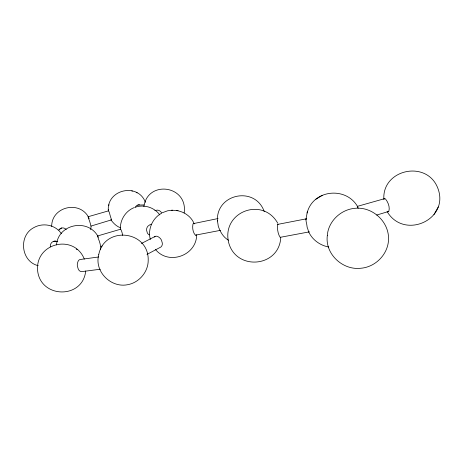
<?xml version="1.0" encoding="UTF-8"?>
<svg xmlns="http://www.w3.org/2000/svg" width="463" height="463" viewBox="0 0 463 463"><rect width="100%" height="100%" fill="white"/><g stroke="black" fill="none" stroke-linecap="round" stroke-linejoin="round"><path stroke-width="0.69" d="M120.397 228.925C119.969 219.734 125.791 210.723 134.42 207.505M228.519 240.222C223.172 237.201 220.174 231.731 218.252 226.129A5.753 0.446 81.9 0 0 217.546 221.592L217.465 220.353M51.694 226.378C51.503 207.1 78.571 200.161 88.213 216.597M56.515 244.944C58.049 224.15 87.31 218.218 97.676 235.852M108.394 209.583L108.296 210.543C106.756 189.431 137.945 182.37 145.417 202.308M108.857 205.52L108.944 204.687M85.713 271.005C82.715 299.885 39.077 298.49 37.509 269.229C36.479 242.508 74.288 233.994 84.318 259.077M90.696 229.706L91.084 226.141M100.581 249.43L100.899 246.605M143.883 206.556C147.68 179.615 188.267 185.455 184.147 212.992M196.671 234.886C196.515 255.651 168.457 265.652 155.429 249.407M280.752 237.588C279.172 267.579 235.522 271.162 228.508 242.004C221.852 211.73 262.776 196.277 277.8 223.316M307.114 212.974C312.924 189.309 346.706 186.057 357.992 207.297M305.898 219.815L307.391 211.383M387.126 211.574C404.344 240.737 451.402 218.953 437.199 186.693C425.294 159.822 381.842 169.811 383.868 199.484M97.514 235.98L120.559 229.231M433.981 214.572L438.258 206.944M88.045 217.031A4.833 0.642 64.1 0 1 88.086 216.742L108.469 210.873M376.708 215.052L388.81 211.412C390.095 207.412 388.26 202.528 385.725 199.293A6.748 1.898 81.8 0 0 384.209 199.021M154.272 237.021L155.088 236.443A5.996 4.15 71.6 0 1 158.444 236.911L159.608 237.768A5.776 4.919 66.4 0 1 161.928 241.779A5.776 4.566 42.3 0 1 161.865 245.784L161.205 246.721A5.996 3.785 52.6 0 1 160.383 247.283L146.974 254.413M161.489 213.264C152.408 218.218 147.552 229.463 150.313 239.458M58.257 230.331L61.648 227.999L62.887 227.906A4.954 4.595 62.9 0 1 66.238 229.579M322.19 195.403L315.899 199.223M139.566 204.877A4.89 3.611 75 0 0 138.582 204.796L136.643 205.636A4.89 4.335 78.9 0 0 135.225 207.58M56.862 241.46A5.272 4.3 75.9 0 0 54.576 241.009L52.313 241.987A5.272 4.96 82.2 0 0 50.322 246.872M141.429 243.48L155.088 236.443M162.206 212.777L167.565 210.804L172.462 210.243M61.648 227.999L60.647 228.328A4.954 3.959 69.9 0 0 59.142 229.868M154.85 210.567L157.31 210.104A5.191 4.977 60.3 0 1 161.668 212.986M102.236 245.998L100.795 246.576A5.475 0.353 81.8 0 1 100.072 243.683L99.261 240.98A5.475 0.66 67.2 0 1 97.78 236.524L97.751 236.026L98.318 237.276M108.319 210.711L108.637 211.03A4.815 0.984 79 0 1 109.968 214.867L110.674 217.263A4.821 0.752 64.2 0 1 111.259 219.937L90.979 226.077A4.827 0.353 81.7 0 1 90.291 223.426L89.567 221.03A4.833 0.59 67 0 1 88.294 217.164L88.283 216.753L89.145 218.652M357.239 206.4L384.655 198.65M135.804 207.048C144.352 204.287 154.567 207.557 159.776 214.878M193.441 223.6L218.061 218.542M193.916 223.756A5.926 1.539 70.6 0 0 192.903 224.445C192.272 228.016 192.897 232.443 195.369 235.163L220.486 230.337M277.783 224.37L306.303 218.831M278.153 224.538A6.644 1.117 71 0 0 277.511 225.319C277.314 229.347 277.893 233.954 280.144 237.334L308.966 231.934M98.613 256.977L80.157 259.506A6.065 3.745 74 0 0 77.934 261.705L77.512 263.071A5.845 4.665 78.6 0 0 77.888 267.741A5.857 4.294 -79.4 0 0 79.995 271.133L80.973 271.567A6.071 3.374 -88.2 0 0 81.858 271.607L100.332 269.229M137.656 205.057L144.097 204.935M53.471 241.327L57.748 241.512M176.403 210.538C184.008 211.539 191.387 216.58 194.2 223.861M171.611 210.185L178.052 210.648M328.794 247.011C320.02 245.512 311.767 239.464 308.393 231.153A6.459 0.741 67 0 0 307.119 227.217A6.453 1.175 81.7 0 0 306.251 222.124L306.043 220.735A6.702 0.463 85.6 0 1 306.217 218.698M38.232 265.681C20.904 261.641 18.207 235.661 33.811 227.628C41.392 223.288 51.555 224.121 58.147 229.961M120.473 227.773C116.572 226.413 113.476 223.357 111.097 220.075M131.787 190.825L132.441 191.074M136.197 192.504L137.135 192.863M120.426 229.116L120.808 229.503A5.458 1.169 78.7 0 1 122.359 233.913L122.62 235.349M58.963 230.632L61.585 233.734M308.422 231.465L308.659 231.778A6.708 0.92 71 0 0 309.122 231.65M264.246 211.585C255.09 185.565 215.804 193.713 217.431 221.025M110.987 219.508L111.027 219.919M76.25 249.077A5.614 5.533 20.5 0 1 77.078 249.644M149.265 234.891A5.515 5.041 -49.6 0 1 147.361 233.011L146.58 230.267A5.515 5.353 -85.4 0 1 147.94 226.164L150.22 224.526A5.591 4.925 82 0 1 151.482 224.219M280.653 237.201A6.638 0.671 85.6 0 1 280.497 237.478M388.359 211.753A6.766 1.43 66.6 0 1 387.896 211.614M357.511 207.274A6.766 1.215 66.7 0 1 358.183 208.211M196.127 235.054A5.926 1.186 85.5 0 1 195.837 235.297M327.3 235.667C324.91 254.054 342.742 270.392 360.706 268.262C374.856 267.197 387.161 255.292 388.451 241.084C390.182 222.5 372.756 206.076 354.374 208.373C340.502 209.762 328.186 221.569 327.3 235.667M98.741 254.673C94.122 271.416 110.779 288.021 127.4 284.751C138.894 282.847 148.195 272.134 148.206 260.426C149.017 230.152 104.216 225.62 98.741 254.673"/></g></svg>
